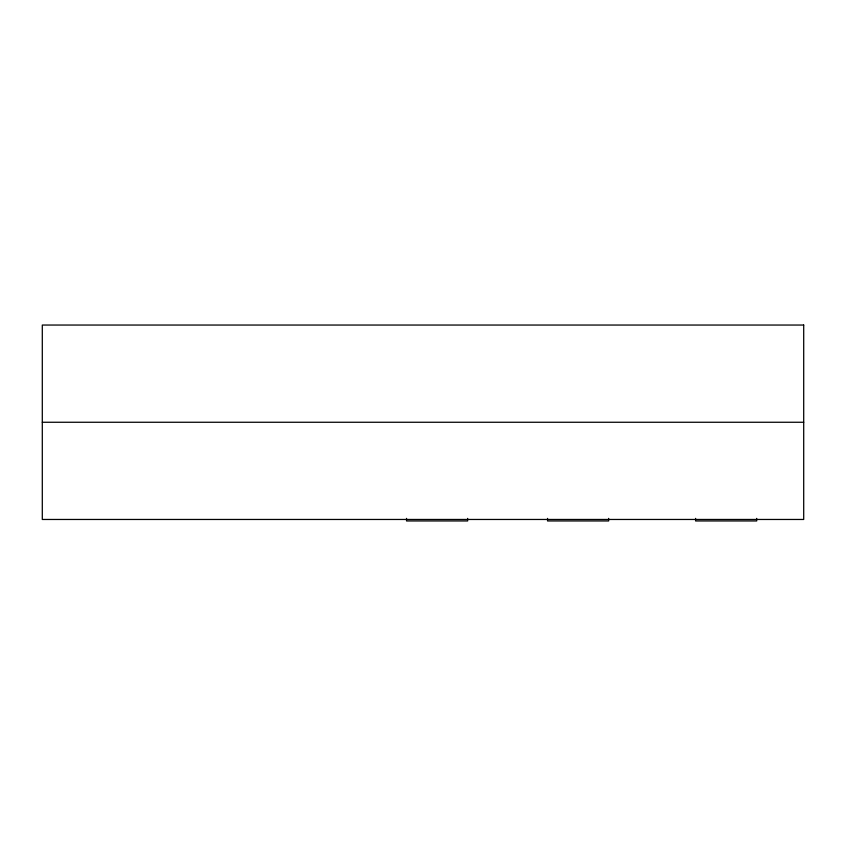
<?xml version="1.0" encoding="UTF-8"?>
<svg xmlns="http://www.w3.org/2000/svg" width="846" height="846" viewBox="0 0 846 846"><rect width="100%" height="100%" fill="white"/><g stroke="black" fill="none" stroke-linecap="round" stroke-linejoin="round"><path stroke-width="1.27" d="M42.3 422.26L803.7 422.26M756.705 518.397L756.705 520.956L695.602 520.956L695.602 518.397M608.655 518.397L608.655 520.956L547.552 520.956L547.552 518.397M467.648 518.397L467.648 520.956L406.545 520.956L406.545 518.397M803.7 325.044L42.3 325.044L42.3 519.465L803.7 519.465L803.7 325.044"/></g></svg>
